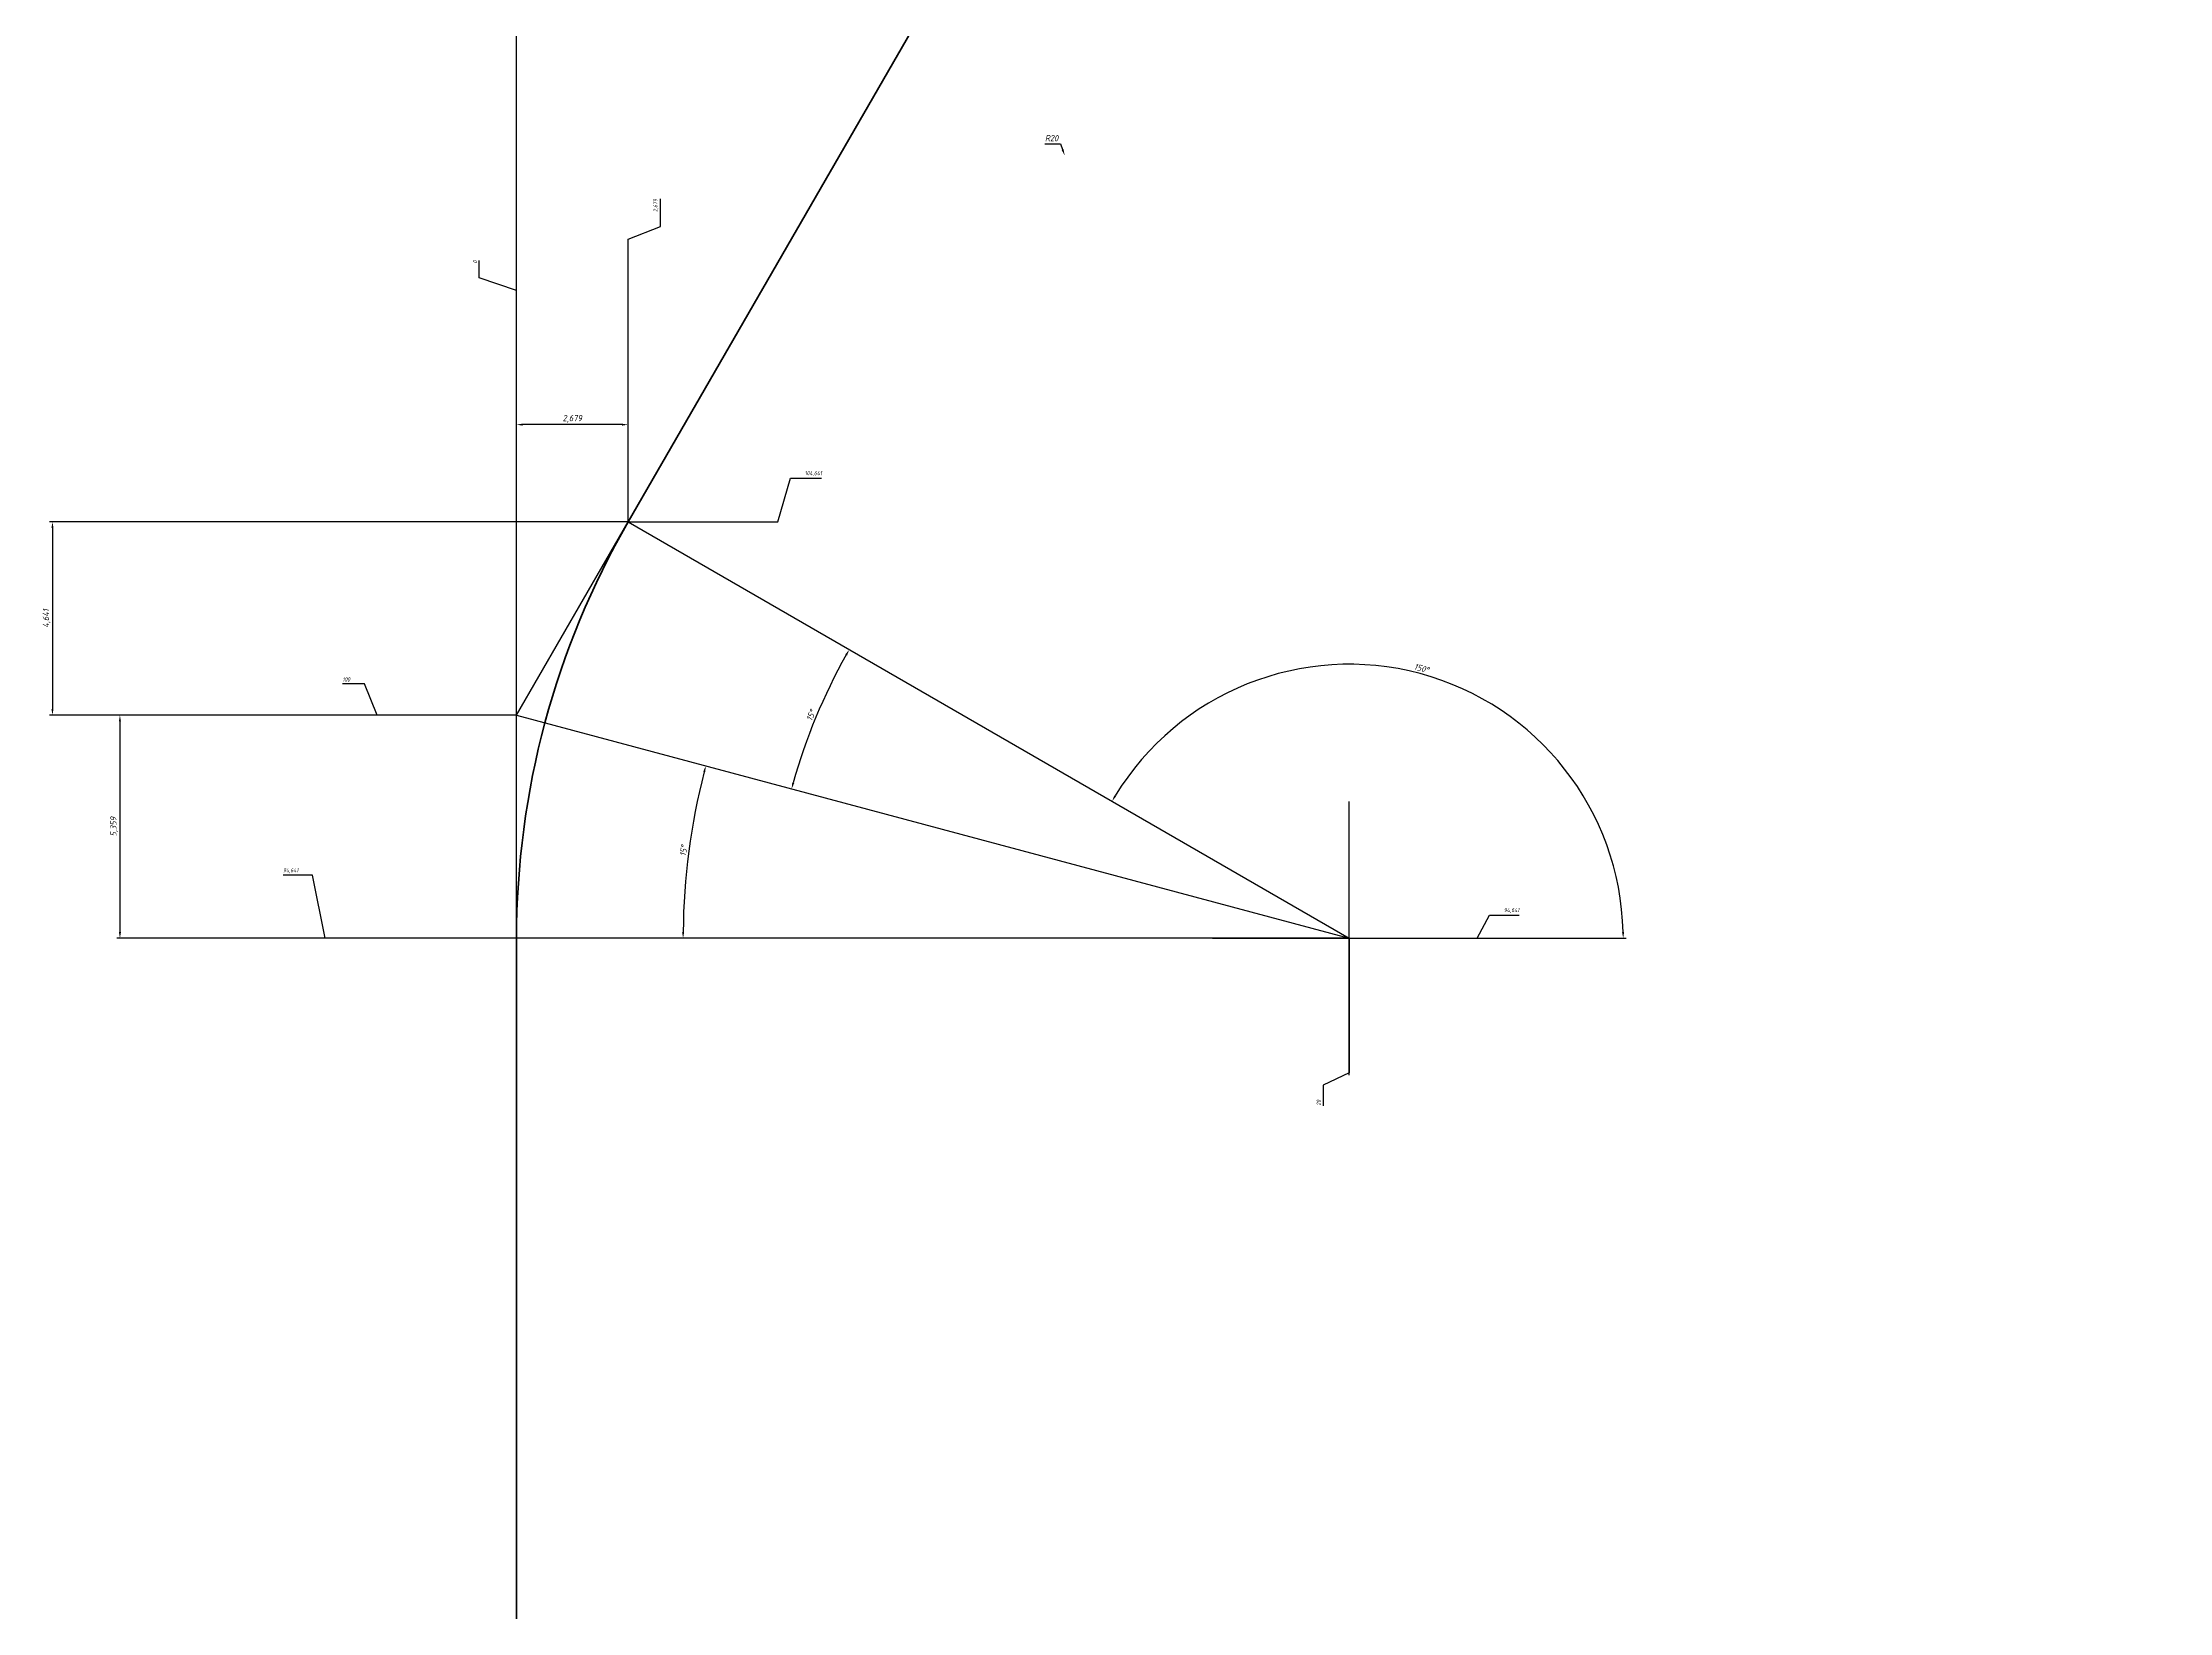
# Model space of a CAD drawing. Header units: millimetres. Extents: x -11 to 65, y -6 to 213.
# Drawn here: x -11.4 to 39.7, y 78.5 to 116.1 of the extents above; entities that cross this region are included whole.
import ezdxf

# ---------------------------------------------------------------- set-up
doc = ezdxf.new("R2010")
doc.units = ezdxf.units.MM
doc.linetypes.add('ACAD_ISO04W100', pattern=[30, 24, -3, 0, -3])
doc.layers.get('Defpoints').update_dxf_attribs({"color": 252})
doc.layers.add('Оси', color=4, linetype='ACAD_ISO04W100')
doc.layers.add('Размеры', color=4, linetype='Continuous')
doc.layers.add('Основание', color=2, linetype='Continuous', lineweight=60)
doc.styles.add('GOST', font='gostext.shx', dxfattribs={"oblique": 12})
doc.dimstyles.new('GOST (ISO)', dxfattribs={"dimscale": 0.05, "dimtxt": 3, "dimasz": 3, "dimexe": 1.5, "dimexo": 0, "dimgap": 1, "dimtad": 1, "dimtoh": 1, "dimdec": 3, "dimrnd": 0.001, "dimzin": 9, "dimtxsty": 'GOST', "dimcen": 0, "dimclrt": 9, "dimazin": 2, "dimtm": 1e-09, "dimtfac": 0.6, "dimtdec": 3, "dimtmove": 0, "dimatfit": 3, "dimfxl": 0, "dimtolj": 1, "dimtzin": 9, "dimlwd": -1, "dimlwe": -1, "dimarcsym": 0})
doc.dimstyles.new('GOST (ISO)$0', dxfattribs={"dimscale": 0.05, "dimtxt": 3, "dimasz": 3, "dimexe": 1.5, "dimexo": 0, "dimgap": 1, "dimtad": 1, "dimdec": 3, "dimrnd": 0.001, "dimzin": 9, "dimtxsty": 'GOST', "dimcen": 0, "dimclrt": 9, "dimazin": 2, "dimtm": 1e-09, "dimtfac": 0.6, "dimtdec": 3, "dimtmove": 0, "dimatfit": 1, "dimfxl": 0, "dimtolj": 1, "dimtzin": 9, "dimlwd": -1, "dimlwe": -1, "dimarcsym": 0})
doc.dimstyles.new('GOST (ISO)$4', dxfattribs={"dimscale": 0.05, "dimtxt": 3, "dimasz": 3, "dimexe": 1.5, "dimexo": 0, "dimgap": 1, "dimtad": 1, "dimtoh": 1, "dimdec": 3, "dimrnd": 0.001, "dimzin": 9, "dimtxsty": 'GOST', "dimcen": 0, "dimclrt": 9, "dimazin": 2, "dimtm": 1e-09, "dimtfac": 0.6, "dimtdec": 3, "dimtofl": 0, "dimtmove": 0, "dimatfit": 3, "dimfxl": 0, "dimtolj": 1, "dimtzin": 9, "dimlwd": -1, "dimlwe": -1, "dimarcsym": 0})
doc.dimstyles.new('GOST (ISO)$6', dxfattribs={"dimscale": 0.05, "dimtxt": 2, "dimasz": 3, "dimexe": 1.5, "dimexo": 0, "dimgap": 1, "dimtad": 1, "dimtoh": 1, "dimdec": 3, "dimrnd": 0.001, "dimzin": 9, "dimtxsty": 'GOST', "dimcen": 0, "dimclrt": 9, "dimazin": 2, "dimtm": 1e-09, "dimtfac": 0.6, "dimtdec": 3, "dimtmove": 0, "dimatfit": 3, "dimfxl": 0, "dimtolj": 1, "dimtzin": 9, "dimlwd": -1, "dimlwe": -1, "dimarcsym": 0})

# ---------------------------------------------------------------- blocks, each defined once
blk = doc.blocks.new('*D9')
at = {"layer": 'Defpoints', "color": 0, "ltscale": 0.5}
for p in [(2.679, 104.641), (24.229, 99.681), (16.714, 94.641), (20, 94.641), (23.286, 94.641)]:
    blk.add_point(p, dxfattribs=at)
at = {"layer": 'Размеры', "color": 0, "ltscale": 0.5}
blk.add_line((23.286, 94.641), (26.654, 94.641), dxfattribs=at)
blk.add_arc((20, 94.641), 6.579, 1.3063, 148.6937, dxfattribs=at)
for points in [[(14.4, 98.047), (14.357, 98.072), (14.302, 97.931)], [(26.602, 94.791), (26.552, 94.791), (26.579, 94.641)]]:
    blk.add_solid(points, dxfattribs=at)
at = {"layer": 'Размеры', "color": 9, "ltscale": 0.5, "insert": (21.737, 101.123), "char_height": 0.15, "attachment_point": 5, "rotation": 345, "style": 'GOST'}
blk.add_mtext('\\A1;150°', dxfattribs=at)
blk = doc.blocks.new('*D10')
at = {"layer": 'Defpoints', "color": 0, "ltscale": 0.5}
for p in [(0, 213.342), (50, 186.603), (9.704, 126.663), (2.679, 104.641), (0, 100)]:
    blk.add_point(p, dxfattribs=at)
at = {"layer": 'Размеры', "color": 0, "ltscale": 0.5}
blk.add_arc((0, 100), 28.374, 60.3029, 89.6971, dxfattribs=at)
for points in [[(0.15, 128.349), (0.15, 128.399), (0, 128.374)], [(14.069, 124.669), (14.044, 124.626), (14.187, 124.573)]]:
    blk.add_solid(points, dxfattribs=at)
at = {"layer": 'Размеры', "color": 9, "ltscale": 0.5, "insert": (7.378, 127.534), "char_height": 0.15, "attachment_point": 5, "rotation": 345, "style": 'GOST'}
blk.add_mtext('\\A1;30°', dxfattribs=at)
blk = doc.blocks.new('*D11')
at = {"layer": 'Defpoints', "color": 0, "ltscale": 0.5}
for p in [(-5.197, 96.153), (0, 94.641), (0, 0)]:
    blk.add_point(p, dxfattribs=at)
at = {"layer": 'Размеры', "color": 0, "ltscale": 0.5}
for p, q in [((-4.897, 96.153), (-5.602, 96.153)), ((-4.597, 94.641), (-4.897, 96.153)), ((0, 94.641), (-4.597, 94.641))]:
    blk.add_line(p, q, dxfattribs=at)
at = {"layer": 'Размеры', "color": 9, "ltscale": 0.5, "insert": (-5.425, 96.263), "char_height": 0.1, "attachment_point": 5, "style": 'GOST'}
blk.add_mtext('\\A1;94,641', dxfattribs=at)
blk = doc.blocks.new('*D12')
at = {"layer": 'Defpoints', "color": 0, "ltscale": 0.5}
for p in [(-3.95, 100.75), (0, 100), (0, 0)]:
    blk.add_point(p, dxfattribs=at)
at = {"layer": 'Размеры', "color": 0, "ltscale": 0.5}
for p, q in [((-3.65, 100.75), (-4.178, 100.75)), ((-3.35, 100), (-3.65, 100.75)), ((0, 100), (-3.35, 100))]:
    blk.add_line(p, q, dxfattribs=at)
at = {"layer": 'Размеры', "color": 9, "ltscale": 0.5, "insert": (-4.089, 100.855), "char_height": 0.1, "attachment_point": 5, "style": 'GOST'}
blk.add_mtext('\\A1;100', dxfattribs=at)
blk = doc.blocks.new('*D13')
at = {"layer": 'Defpoints', "color": 0, "ltscale": 0.5}
for p in [(6.879, 105.687), (2.679, 104.641), (0, 0)]:
    blk.add_point(p, dxfattribs=at)
at = {"layer": 'Размеры', "color": 0, "ltscale": 0.5}
for p, q in [((6.279, 104.641), (6.579, 105.687)), ((6.579, 105.687), (7.328, 105.687)), ((2.679, 104.641), (6.279, 104.641))]:
    blk.add_line(p, q, dxfattribs=at)
at = {"layer": 'Размеры', "color": 9, "ltscale": 0.5, "insert": (7.129, 105.797), "char_height": 0.1, "attachment_point": 5, "style": 'GOST'}
blk.add_mtext('\\A1;104,641', dxfattribs=at)
blk = doc.blocks.new('*D14')
at = {"layer": 'Defpoints', "color": 0, "ltscale": 0.5}
for p in [(-0.894, 110.795), (0, 100), (0, 0)]:
    blk.add_point(p, dxfattribs=at)
at = {"layer": 'Размеры', "color": 0, "ltscale": 0.5}
for p, q in [((-0.894, 110.495), (-0.894, 110.917)), ((0, 110.195), (-0.894, 110.495)), ((0, 100), (0, 110.195))]:
    blk.add_line(p, q, dxfattribs=at)
at = {"layer": 'Размеры', "color": 9, "ltscale": 0.5, "insert": (-0.998, 110.881), "char_height": 0.1, "attachment_point": 5, "rotation": 90, "style": 'GOST'}
blk.add_mtext('\\A1;0', dxfattribs=at)
blk = doc.blocks.new('*D15')
at = {"layer": 'Defpoints', "color": 0, "ltscale": 0.5}
for p in [(3.457, 112.027), (2.679, 104.641), (0, 0)]:
    blk.add_point(p, dxfattribs=at)
at = {"layer": 'Размеры', "color": 0, "ltscale": 0.5}
for p, q in [((3.457, 111.727), (3.457, 112.391)), ((2.679, 111.427), (3.457, 111.727)), ((2.679, 104.641), (2.679, 111.427))]:
    blk.add_line(p, q, dxfattribs=at)
at = {"layer": 'Размеры', "color": 9, "ltscale": 0.5, "insert": (3.347, 112.234), "char_height": 0.1, "attachment_point": 5, "rotation": 90, "style": 'GOST'}
blk.add_mtext('\\A1;2,679', dxfattribs=at)
blk = doc.blocks.new('*D16')
at = {"layer": 'Defpoints', "color": 0, "ltscale": 0.5}
for p in [(23.672, 95.198), (20, 94.641), (0, 0)]:
    blk.add_point(p, dxfattribs=at)
at = {"layer": 'Размеры', "color": 0, "ltscale": 0.5}
for p, q in [((23.072, 94.641), (23.372, 95.198)), ((23.372, 95.198), (24.077, 95.198)), ((20, 94.641), (23.072, 94.641))]:
    blk.add_line(p, q, dxfattribs=at)
at = {"layer": 'Размеры', "color": 9, "ltscale": 0.5, "insert": (23.899, 95.308), "char_height": 0.1, "attachment_point": 5, "style": 'GOST'}
blk.add_mtext('\\A1;94,641', dxfattribs=at)
blk = doc.blocks.new('*D17')
at = {"layer": 'Defpoints', "color": 0, "ltscale": 0.5}
for p in [(20, 94.641), (19.373, 90.813), (0, 0)]:
    blk.add_point(p, dxfattribs=at)
at = {"layer": 'Размеры', "color": 0, "ltscale": 0.5}
for p, q in [((20, 94.641), (20, 91.413)), ((20, 91.413), (19.373, 91.113)), ((19.373, 91.113), (19.373, 90.62))]:
    blk.add_line(p, q, dxfattribs=at)
at = {"layer": 'Размеры', "color": 9, "ltscale": 0.5, "insert": (19.267, 90.692), "char_height": 0.1, "attachment_point": 5, "rotation": 90, "style": 'GOST'}
blk.add_mtext('\\A1;20', dxfattribs=at)
blk = doc.blocks.new('*D18')
at = {"layer": 'Defpoints', "color": 0, "ltscale": 0.5}
for p in [(2.679, 104.641), (-11.146, 100), (0, 100)]:
    blk.add_point(p, dxfattribs=at)
at = {"layer": 'Размеры', "color": 0, "ltscale": 0.5}
for p, q in [((2.679, 104.641), (-11.221, 104.641)), ((-11.146, 104.491), (-11.146, 100.15)), ((0, 100), (-11.221, 100))]:
    blk.add_line(p, q, dxfattribs=at)
for points in [[(-11.171, 104.491), (-11.121, 104.491), (-11.146, 104.641)], [(-11.171, 100.15), (-11.121, 100.15), (-11.146, 100)]]:
    blk.add_solid(points, dxfattribs=at)
at = {"layer": 'Размеры', "color": 9, "ltscale": 0.5, "insert": (-11.286, 102.321), "char_height": 0.15, "attachment_point": 5, "rotation": 90, "style": 'GOST'}
blk.add_mtext('\\A1;4,641', dxfattribs=at)
blk = doc.blocks.new('*D19')
at = {"layer": 'Defpoints', "color": 0, "ltscale": 0.5}
for p in [(0, 106.973), (2.679, 104.641), (0, 100)]:
    blk.add_point(p, dxfattribs=at)
at = {"layer": 'Размеры', "color": 0, "ltscale": 0.5}
for p, q in [((0, 100), (0, 107.048)), ((2.529, 106.973), (0.15, 106.973)), ((2.679, 104.641), (2.679, 107.048))]:
    blk.add_line(p, q, dxfattribs=at)
for points in [[(0.15, 106.998), (0.15, 106.948), (0, 106.973)], [(2.529, 106.998), (2.529, 106.948), (2.679, 106.973)]]:
    blk.add_solid(points, dxfattribs=at)
at = {"layer": 'Размеры', "color": 9, "ltscale": 0.5, "insert": (1.34, 107.113), "char_height": 0.15, "attachment_point": 5, "style": 'GOST'}
blk.add_mtext('\\A1;2,679', dxfattribs=at)
blk = doc.blocks.new('*D20')
at = {"layer": 'Defpoints', "color": 0, "ltscale": 0.5}
for p in [(0, 100), (-9.526, 94.641), (0, 94.641)]:
    blk.add_point(p, dxfattribs=at)
at = {"layer": 'Размеры', "color": 0, "ltscale": 0.5}
for p, q in [((0, 100), (-9.601, 100)), ((-9.526, 99.85), (-9.526, 94.791)), ((0, 94.641), (-9.601, 94.641))]:
    blk.add_line(p, q, dxfattribs=at)
for points in [[(-9.551, 99.85), (-9.501, 99.85), (-9.526, 100)], [(-9.551, 94.791), (-9.501, 94.791), (-9.526, 94.641)]]:
    blk.add_solid(points, dxfattribs=at)
at = {"layer": 'Размеры', "color": 9, "ltscale": 0.5, "insert": (-9.666, 97.321), "char_height": 0.15, "attachment_point": 5, "rotation": 90, "style": 'GOST'}
blk.add_mtext('\\A1;5,359', dxfattribs=at)
blk = doc.blocks.new('*D21')
at = {"layer": 'Defpoints', "color": 0, "ltscale": 0.5}
for p in [(13.165, 113.437), (20, 94.641)]:
    blk.add_point(p, dxfattribs=at)
at = {"layer": 'Размеры', "color": 0, "ltscale": 0.5}
for p, q in [((12.692, 113.719), (13.063, 113.719)), ((13.063, 113.719), (13.114, 113.578))]:
    blk.add_line(p, q, dxfattribs=at)
blk.add_solid([(13.138, 113.587), (13.091, 113.569), (13.165, 113.437)], dxfattribs=at)
at = {"layer": 'Размеры', "color": 9, "ltscale": 0.5, "insert": (12.852, 113.852), "char_height": 0.15, "attachment_point": 5, "style": 'GOST'}
blk.add_mtext('\\A1;R20', dxfattribs=at)
blk = doc.blocks.new('*D22')
at = {"layer": 'Defpoints', "color": 0, "ltscale": 0.5}
for p in [(2.679, 104.641), (7.434, 100.501), (0, 100), (20, 94.641), (20, 94.641)]:
    blk.add_point(p, dxfattribs=at)
at = {"layer": 'Размеры', "color": 0, "ltscale": 0.5}
blk.add_arc((20, 94.641), 13.866, 150.6198, 164.3802, dxfattribs=at)
for points in [[(7.896, 101.456), (7.939, 101.431), (7.992, 101.574)], [(6.671, 98.368), (6.622, 98.381), (6.607, 98.23)]]:
    blk.add_solid(points, dxfattribs=at)
at = {"layer": 'Размеры', "color": 9, "ltscale": 0.5, "insert": (7.071, 99.996), "char_height": 0.15, "attachment_point": 5, "rotation": 67.5, "style": 'GOST'}
blk.add_mtext('\\A1;15°', dxfattribs=at)
blk = doc.blocks.new('*D23')
at = {"layer": 'Defpoints', "color": 0, "ltscale": 0.5}
for p in [(0, 100), (4.244, 97.419), (0, 94.641), (20, 94.641), (20, 94.641)]:
    blk.add_point(p, dxfattribs=at)
at = {"layer": 'Размеры', "color": 0, "ltscale": 0.5}
blk.add_arc((20, 94.641), 15.999, 165.5372, 179.4628, dxfattribs=at)
for points in [[(4.483, 98.643), (4.532, 98.631), (4.546, 98.782)], [(4.026, 94.791), (3.976, 94.791), (4.001, 94.641)]]:
    blk.add_solid(points, dxfattribs=at)
at = {"layer": 'Размеры', "color": 9, "ltscale": 0.5, "insert": (4.01, 96.746), "char_height": 0.15, "attachment_point": 5, "rotation": 82.5, "style": 'GOST'}
blk.add_mtext('\\A1;15°', dxfattribs=at)

msp = doc.modelspace()

# ---------------------------------------------------------------- linework, layer by layer
at = {"ltscale": 0.5}
msp.add_line((0, 100), (0, 213.34200073), dxfattribs=at)
at = {"layer": 'Оси'}
for p, q in [((20, 91.35476128), (20, 97.92727103)), ((16.71374513, 94.64101615), (23.28625487, 94.64101615))]:
    msp.add_line(p, q, dxfattribs=at)
at = {"layer": 'Основание', "ltscale": 0.5}
for p, q in [((2.67949192, 104.64101615), (26.33974596, 145.62177826)), ((0, 47.32050808), (0, 94.64101615))]:
    msp.add_line(p, q, dxfattribs=at)
msp.add_arc((20, 94.64101615), 20, 150, 180, dxfattribs=at)
at = {"layer": 'Размеры', "ltscale": 0.5}
for p, q in [((0, 100), (2.67949192, 104.64101615)), ((2.67949192, 104.64101615), (20, 94.64101615)), ((0, 94.64101615), (0, 100)), ((0, 100), (20, 94.64101615)), ((20, 94.64101615), (0, 94.64101615))]:
    msp.add_line(p, q, dxfattribs=at)

# ---------------------------------------------------------------- dimensions: what is measured, and where the dimension line sits
for base, line1, line2, picture, middle in [((9.70448476, 126.66285275), ((0, 100), (0, 213.34200073)), ((2.67949192, 104.64101615), (50, 186.60254038)), '*D10', (7.37779105, 127.53429106)), ((24.22900002, 99.68094211), ((2.67949192, 104.64101615), (20, 94.64101615)), ((16.71374513, 94.64101615), (23.28625487, 94.64101615)), '*D9', (21.73686642, 101.12308987))]:
    dim = msp.add_angular_dim_2l(base=base, line1=line1, line2=line2, dimstyle='GOST (ISO)', override={"dimcen": 3.286255}, dxfattribs=at)
    dim.commit()
    dim.dimension.update_dxf_attribs({"geometry": picture, "text_midpoint": middle})
dim = msp.add_radius_dim(center=(20, 94.64101615), mpoint=(13.16548091, 113.43700904), dimstyle='GOST (ISO)$4', dxfattribs=at)
dim.commit()
dim.dimension.update_dxf_attribs({"geometry": '*D21', "text_midpoint": (12.85237853, 113.85204793)})
for feature_location, offset, dtype, picture, middle in [((2.67949192, 104.64101615), (0.77771148, 7.38599908), 1, '*D15', (3.3468547, 112.23420323)), ((0, 100), (-0.8940600761, 10.7946446877), 1, '*D14', (-0.9984470278, 110.8810371593)), ((2.67949192, 104.64101615), (4.19968693, 1.04572678), 0, '*D13', (7.12864395, 105.79690885)), ((0, 100), (-3.95023022, 0.75043587), 0, '*D12', (-4.08898103, 100.85482282)), ((0, 94.64101615), (-5.19691636, 1.51148585), 0, '*D11', (-5.42466347, 96.26266792)), ((20, 94.64101615), (3.67173437, 0.55666063), 0, '*D16', (23.89948148, 95.3078427)), ((20, 94.64101615), (-0.62710488, -3.82798428), 1, '*D17', (19.26749579, 90.69168976))]:
    dim = msp.add_ordinate_dim(feature_location=feature_location, offset=offset, dtype=dtype, origin=(0, 0), dimstyle='GOST (ISO)$6', dxfattribs=at)
    dim.commit()
    dim.dimension.update_dxf_attribs({"geometry": picture, "text_midpoint": middle})
dim = msp.add_linear_dim(base=(0, 106.97262493), p1=(2.67949192, 104.64101615), p2=(0, 100), dimstyle='GOST (ISO)$0', dxfattribs=at)
dim.commit()
dim.dimension.update_dxf_attribs({"geometry": '*D19', "text_midpoint": (1.33974596, 107.11314799)})
for base, p1, p2, picture, middle in [((-11.14609715, 100), (2.67949192, 104.64101615), (0, 100), '*D18', (-11.28634603, 102.32050808)), ((-9.52633773, 94.64101615), (0, 100), (0, 94.64101615), '*D20', (-9.66601715, 97.32050808))]:
    dim = msp.add_linear_dim(base=base, p1=p1, p2=p2, angle=90, dimstyle='GOST (ISO)$0', dxfattribs=at)
    dim.commit()
    dim.dimension.update_dxf_attribs({"geometry": picture, "text_midpoint": middle})
for base, line1, picture, middle in [((7.43351908, 100.50086244), ((2.67949192, 104.64101615), (20, 94.64101615)), '*D22', (7.07135198, 99.99623751)), ((4.24365631, 97.41928466), ((20, 94.64101615), (0, 94.64101615)), '*D23', (4.01027382, 96.74610354))]:
    dim = msp.add_angular_dim_2l(base=base, line1=line1, line2=((0, 100), (20, 94.64101615)), dimstyle='GOST (ISO)', dxfattribs=at)
    dim.commit()
    dim.dimension.update_dxf_attribs({"geometry": picture, "text_midpoint": middle})

doc.saveas('drawing.dxf')
